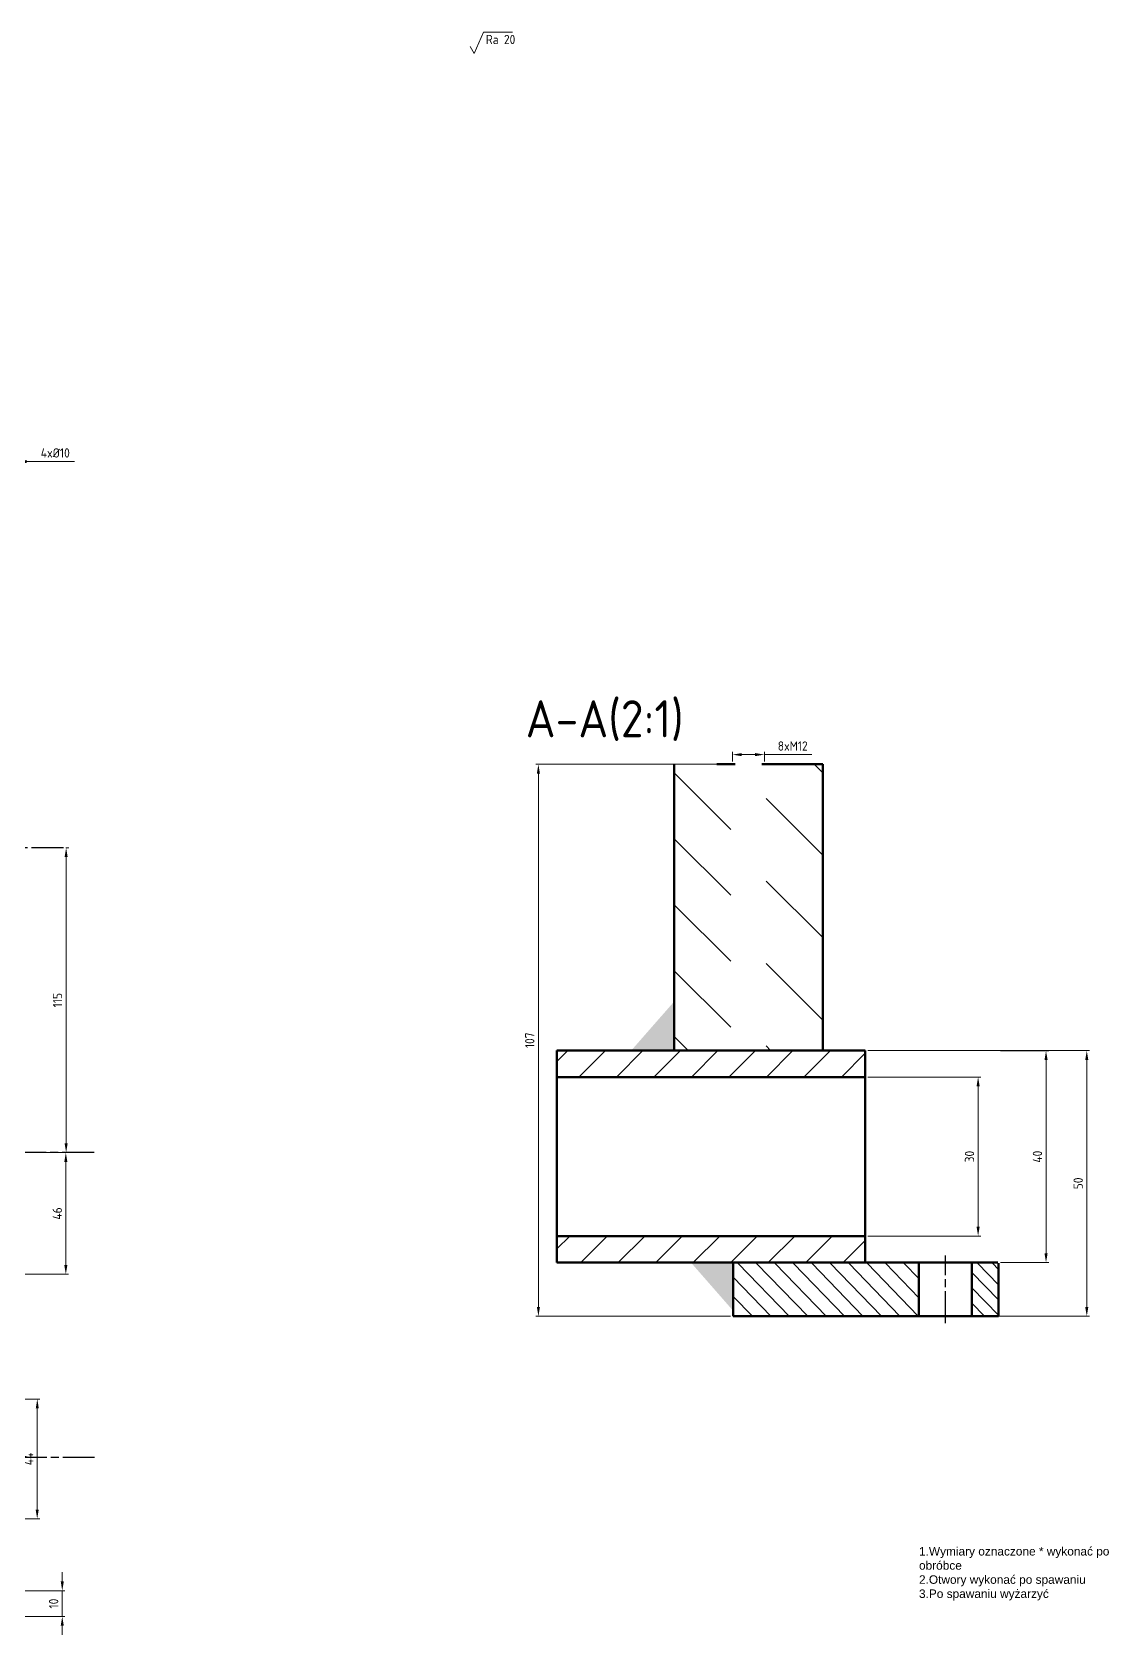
# Model space of a CAD drawing. Header units: millimetres. Extents: x 98 to 4367, y -12 to 2058.
# Drawn here: x 3961 to 4367, y 1453 to 2058 of the extents above; entities that cross this region are included whole.
import ezdxf

# ---------------------------------------------------------------- set-up
doc = ezdxf.new("R2010")
doc.units = ezdxf.units.MM
doc.linetypes.add('AM_ISO08W050', pattern=[18, 12, -1.5, 3, -1.5])
doc.layers.get('0').update_dxf_attribs({"lineweight": 50})
doc.layers.get('Defpoints').update_dxf_attribs({"lineweight": 30})
for name, color, linetype, lineweight in [('AM_4', 7, 'Continuous', 30), ('AM_5', 7, 'Continuous', 15), ('AM_8', 7, 'Continuous', 30), ('M2STAR', 7, 'AM_ISO08W050', 30)]:
    doc.layers.add(name, color=color, linetype=linetype, lineweight=lineweight)
doc.styles.add('SEACAD_arial_ttfB', font='arial.ttf')
doc.styles.get("Standard").update_dxf_attribs({"font": 'geniso.shx'})
doc.dimstyles.new('AM_ISO$0', dxfattribs={"dimtxt": 3.5, "dimasz": 3.5, "dimexe": 1, "dimexo": 1, "dimgap": 1.5, "dimtad": 1, "dimdsep": 46, "dimtxsty": 'Standard', "dimcen": 0, "dimclrd": 256, "dimclre": 256, "dimclrt": 7, "dimadec": 0, "dimazin": 2, "dimtp": 0.1, "dimtm": 0.1, "dimtfac": 0.71, "dimtdec": 3, "dimtmove": 0, "dimatfit": 3, "dimfxl": 1, "dimlwd": -1, "dimlwe": -1, "dimarcsym": 1})
pattern_1 = [(45, (-4325.56, -1724.004), (-7.071068, 7.071068), [])]

# ---------------------------------------------------------------- blocks, each defined once
blk = doc.blocks.new('*D360')
at = {"layer": 'AM_5', "linetype": 'ByBlock', "transparency": 16777216}
for p, q in [((3973.72, 1749.9), (3974.77, 1749.9)), ((3973.77, 1746.4), (3973.77, 1638.4)), ((3973.72, 1634.9), (3974.77, 1634.9))]:
    blk.add_line(p, q, dxfattribs=at)
at = {"layer": 'AM_5', "transparency": 16777216}
for points in [[(3973.19, 1746.4), (3974.35, 1746.4), (3973.77, 1749.9)], [(3973.19, 1638.4), (3974.35, 1638.4), (3973.77, 1634.9)]]:
    blk.add_solid(points, dxfattribs=at)
at = {"layer": 'Defpoints', "color": 0, "transparency": 16777216}
for p in [(3972.72, 1749.9), (3972.72, 1634.9), (3973.77, 1634.9)]:
    blk.add_point(p, dxfattribs=at)
at = {"layer": 'AM_5', "color": 7, "transparency": 16777216, "insert": (3970.52, 1692.4), "char_height": 3.5, "attachment_point": 5, "rotation": 90}
blk.add_mtext('115', dxfattribs=at)
blk = doc.blocks.new('*D361')
at = {"layer": 'AM_5', "linetype": 'ByBlock', "transparency": 16777216}
for p, q in [((3914.31, 1634.9), (3974.66, 1634.9)), ((3973.66, 1592.46), (3973.66, 1631.4)), ((3914.31, 1588.96), (3974.66, 1588.96))]:
    blk.add_line(p, q, dxfattribs=at)
at = {"layer": 'AM_5', "transparency": 16777216}
for points in [[(3973.08, 1631.4), (3974.24, 1631.4), (3973.66, 1634.9)], [(3973.08, 1592.46), (3974.24, 1592.46), (3973.66, 1588.96)]]:
    blk.add_solid(points, dxfattribs=at)
at = {"layer": 'Defpoints', "color": 0, "transparency": 16777216}
for p in [(3913.31, 1634.9), (3973.66, 1634.9), (3913.31, 1588.96)]:
    blk.add_point(p, dxfattribs=at)
at = {"layer": 'AM_5', "color": 7, "transparency": 16777216, "insert": (3970.41, 1611.93), "char_height": 3.5, "attachment_point": 5, "rotation": 90}
blk.add_mtext('46', dxfattribs=at)
blk = doc.blocks.new('*D363')
at = {"layer": 'AM_5', "linetype": 'ByBlock', "transparency": 16777216}
for p, q in [((3914.31, 1541.9), (3963.89, 1541.87)), ((3962.86, 1500.22), (3962.89, 1538.37)), ((3914.28, 1496.76), (3963.86, 1496.72))]:
    blk.add_line(p, q, dxfattribs=at)
at = {"layer": 'AM_5', "transparency": 16777216}
for points in [[(3962.31, 1538.37), (3963.47, 1538.37), (3962.89, 1541.87)], [(3962.28, 1500.22), (3963.45, 1500.22), (3962.86, 1496.72)]]:
    blk.add_solid(points, dxfattribs=at)
at = {"layer": 'Defpoints', "color": 0, "transparency": 16777216}
for p in [(3913.31, 1541.9), (3962.89, 1541.87), (3913.28, 1496.76)]:
    blk.add_point(p, dxfattribs=at)
at = {"layer": 'AM_5', "color": 7, "transparency": 16777216, "insert": (3959.63, 1519.3), "char_height": 3.5, "attachment_point": 5, "rotation": 89.95972}
blk.add_mtext('44', dxfattribs=at)
blk = doc.blocks.new('*D364')
at = {"layer": 'AM_5', "linetype": 'ByBlock', "transparency": 16777216}
for p, q in [((3972.31, 1473.08), (3972.31, 1476.58)), ((3951.48, 1469.58), (3973.31, 1469.58)), ((3972.31, 1469.58), (3972.31, 1459.9)), ((3951.48, 1459.9), (3973.31, 1459.9)), ((3972.31, 1456.4), (3972.31, 1452.9))]:
    blk.add_line(p, q, dxfattribs=at)
at = {"layer": 'AM_5', "transparency": 16777216}
for points in [[(3971.73, 1473.08), (3972.89, 1473.08), (3972.31, 1469.58)], [(3971.73, 1456.4), (3972.89, 1456.4), (3972.31, 1459.9)]]:
    blk.add_solid(points, dxfattribs=at)
at = {"layer": 'Defpoints', "color": 0, "transparency": 16777216}
for p in [(3950.48, 1469.58), (3950.48, 1459.9), (3972.31, 1459.9)]:
    blk.add_point(p, dxfattribs=at)
at = {"layer": 'AM_5', "color": 7, "transparency": 16777216, "insert": (3969.06, 1464.74), "char_height": 3.5, "attachment_point": 5, "rotation": 90}
blk.add_mtext('10', dxfattribs=at)
blk = doc.blocks.new('*D365')
at = {"layer": 'AM_5', "linetype": 'ByBlock', "transparency": 16777216}
for p, q in [((3941.91, 1895.61), (3938.41, 1895.61)), ((3945.41, 1892.48), (3945.41, 1896.61)), ((3945.41, 1895.61), (3955.41, 1895.61)), ((3955.41, 1892.48), (3955.41, 1896.61)), ((3958.91, 1895.61), (3976.96, 1895.61))]:
    blk.add_line(p, q, dxfattribs=at)
at = {"layer": 'AM_5', "transparency": 16777216}
for points in [[(3941.91, 1896.19), (3941.91, 1895.02), (3945.41, 1895.61)], [(3958.91, 1896.19), (3958.91, 1895.02), (3955.41, 1895.61)]]:
    blk.add_solid(points, dxfattribs=at)
at = {"layer": 'Defpoints', "color": 0, "transparency": 16777216}
for p in [(3955.41, 1895.61), (3945.41, 1891.48), (3955.41, 1891.48)]:
    blk.add_point(p, dxfattribs=at)
at = {"layer": 'AM_5', "color": 7, "transparency": 16777216, "insert": (3969.68, 1898.86), "char_height": 3.5, "attachment_point": 5}
blk.add_mtext('4x%%C10', dxfattribs=at)
blk = doc.blocks.new('*D373')
at = {"layer": 'AM_5', "linetype": 'ByBlock', "transparency": 16777216}
for p, q in [((4225.07, 1782.41), (4225.07, 1786.03)), ((4228.57, 1785.03), (4233.57, 1785.03)), ((4237.07, 1782.41), (4237.07, 1786.03)), ((4237.07, 1785.03), (4254.98, 1785.03))]:
    blk.add_line(p, q, dxfattribs=at)
at = {"layer": 'AM_5', "transparency": 16777216}
for points in [[(4228.57, 1785.62), (4228.57, 1784.45), (4225.07, 1785.03)], [(4233.57, 1785.62), (4233.57, 1784.45), (4237.07, 1785.03)]]:
    blk.add_solid(points, dxfattribs=at)
at = {"layer": 'Defpoints', "color": 0, "transparency": 16777216}
for p in [(4237.07, 1785.03), (4225.07, 1781.41), (4237.07, 1781.41)]:
    blk.add_point(p, dxfattribs=at)
at = {"layer": 'AM_5', "color": 7, "transparency": 16777216, "insert": (4247.77, 1788.28), "char_height": 3.5, "attachment_point": 5}
blk.add_mtext('8xM12', dxfattribs=at)
blk = doc.blocks.new('*D374')
at = {"layer": 'AM_5', "linetype": 'ByBlock', "transparency": 16777216}
for p, q in [((4224.34, 1781.38), (4150.86, 1781.38)), ((4151.86, 1576.66), (4151.86, 1777.88)), ((4224.34, 1573.16), (4150.86, 1573.16))]:
    blk.add_line(p, q, dxfattribs=at)
at = {"layer": 'AM_5', "transparency": 16777216}
for points in [[(4151.28, 1777.88), (4152.44, 1777.88), (4151.86, 1781.38)], [(4151.28, 1576.66), (4152.44, 1576.66), (4151.86, 1573.16)]]:
    blk.add_solid(points, dxfattribs=at)
at = {"layer": 'Defpoints', "color": 0, "transparency": 16777216}
for p in [(4151.86, 1781.38), (4225.34, 1781.38), (4225.34, 1573.16)]:
    blk.add_point(p, dxfattribs=at)
at = {"layer": 'AM_5', "color": 7, "transparency": 16777216, "insert": (4148.61, 1677.27), "char_height": 3.5, "attachment_point": 5, "rotation": 90}
blk.add_mtext('107', dxfattribs=at)
blk = doc.blocks.new('*D375')
at = {"layer": 'AM_5', "linetype": 'ByBlock', "transparency": 16777216}
for p, q in [((4276.14, 1663.38), (4318.68, 1663.38)), ((4317.68, 1659.88), (4317.68, 1606.88)), ((4276.14, 1603.38), (4318.68, 1603.38))]:
    blk.add_line(p, q, dxfattribs=at)
at = {"layer": 'AM_5', "transparency": 16777216}
for points in [[(4317.09, 1659.88), (4318.26, 1659.88), (4317.68, 1663.38)], [(4317.09, 1606.88), (4318.26, 1606.88), (4317.68, 1603.38)]]:
    blk.add_solid(points, dxfattribs=at)
at = {"layer": 'Defpoints', "color": 0, "transparency": 16777216}
for p in [(4275.14, 1663.38), (4275.14, 1603.38), (4317.68, 1603.38)]:
    blk.add_point(p, dxfattribs=at)
at = {"layer": 'AM_5', "color": 7, "transparency": 16777216, "insert": (4314.43, 1633.38), "char_height": 3.5, "attachment_point": 5, "rotation": 90}
blk.add_mtext('30', dxfattribs=at)
blk = doc.blocks.new('*D449')
at = {"layer": 'AM_5', "linetype": 'ByBlock', "transparency": 16777216}
for p, q in [((4276.14, 1673.38), (4359.66, 1673.38)), ((4358.66, 1669.88), (4358.66, 1576.66)), ((4276.14, 1573.16), (4359.66, 1573.16))]:
    blk.add_line(p, q, dxfattribs=at)
at = {"layer": 'AM_5', "transparency": 16777216}
for points in [[(4358.07, 1669.88), (4359.24, 1669.88), (4358.66, 1673.38)], [(4358.07, 1576.66), (4359.24, 1576.66), (4358.66, 1573.16)]]:
    blk.add_solid(points, dxfattribs=at)
at = {"layer": 'Defpoints', "color": 0, "transparency": 16777216}
for p in [(4275.14, 1673.38), (4275.14, 1573.16), (4358.66, 1573.16)]:
    blk.add_point(p, dxfattribs=at)
at = {"layer": 'AM_5', "color": 7, "transparency": 16777216, "insert": (4355.41, 1623.27), "char_height": 3.5, "attachment_point": 5, "rotation": 90}
blk.add_mtext('50', dxfattribs=at)
blk = doc.blocks.new('*D450')
at = {"layer": 'AM_5', "linetype": 'ByBlock', "transparency": 16777216}
for p, q in [((4326.14, 1673.32), (4344.29, 1673.32)), ((4343.29, 1596.88), (4343.29, 1669.82)), ((4326.14, 1593.38), (4344.29, 1593.38))]:
    blk.add_line(p, q, dxfattribs=at)
at = {"layer": 'AM_5', "transparency": 16777216}
for points in [[(4342.71, 1669.82), (4343.88, 1669.82), (4343.29, 1673.32)], [(4342.71, 1596.88), (4343.88, 1596.88), (4343.29, 1593.38)]]:
    blk.add_solid(points, dxfattribs=at)
at = {"layer": 'Defpoints', "color": 0, "transparency": 16777216}
for p in [(4325.14, 1673.32), (4343.29, 1673.32), (4325.14, 1593.38)]:
    blk.add_point(p, dxfattribs=at)
at = {"layer": 'AM_5', "color": 7, "transparency": 16777216, "insert": (4340.04, 1633.35), "char_height": 3.5, "attachment_point": 5, "rotation": 90}
blk.add_mtext('40', dxfattribs=at)

msp = doc.modelspace()

# ---------------------------------------------------------------- hatches: boundary and pattern name
for points in [[(4202.8, 1691.591), (4187.019, 1673.562), (4202.8, 1673.579)], [(4225.459, 1575.032), (4209.678, 1593.061), (4225.459, 1593.044)]]:
    msp.add_hatch(color=256).paths.add_polyline_path(points)
at = {"layer": 'AM_8'}
h = msp.add_hatch(dxfattribs=at)
h.set_pattern_fill('_U', color=256, scale=17.6, angle=135, style=0, pattern_type=0)
h.set_pattern_definition([(135, (-4341.628, -1723.968), (-12.44508, -12.44508), [])])
h.paths.add_polyline_path([(4203.07, 1781.414), (4203.07, 1673.414), (4224.423, 1673.414), (4224.423, 1781.414)])
h = msp.add_hatch(dxfattribs=at)
h.set_pattern_fill('_U', color=256, scale=22, angle=135, style=0, pattern_type=0)
h.set_pattern_definition([(135, (-4341.628, -1723.968), (-15.55635, -15.55635), [])])
h.paths.add_polyline_path([(4237.716, 1781.414), (4237.716, 1673.414), (4259.07, 1673.414), (4259.07, 1781.414)])
h = msp.add_hatch(dxfattribs=at)
h.set_pattern_fill('_U', color=256, scale=10, angle=45, style=0, pattern_type=0)
h.set_pattern_definition(pattern_1)
h.paths.add_polyline_path([(4275.137, 1673.377), (4158.859, 1673.377), (4158.859, 1663.377), (4275.137, 1663.377)])
h = msp.add_hatch(dxfattribs=at)
h.set_pattern_fill('_U', color=256, scale=10, angle=45, style=0, pattern_type=0)
h.set_pattern_definition(pattern_1)
h.paths.add_polyline_path([(4225.336, 1593.377), (4275.137, 1593.377), (4275.137, 1603.377), (4158.859, 1603.377), (4158.859, 1593.377), (4188.119, 1593.377)])
h = msp.add_hatch(dxfattribs=at)
h.set_pattern_fill('_U', color=256, scale=5, angle=134, style=0, pattern_type=0)
h.set_pattern_definition([(134, (-2705.921, -2506.374), (-3.596699, -3.473292), [])])
h.paths.add_polyline_path([(4295.336, 1593.138), (4225.336, 1593.09), (4225.336, 1573.158), (4295.336, 1573.158)])
h = msp.add_hatch(dxfattribs=at)
h.set_pattern_fill('_U', color=256, scale=4, angle=134, style=0, pattern_type=0)
h.set_pattern_definition([(134, (-2705.921, -2506.3742), (-2.8773592, -2.7786335), [])])
h.paths.add_polyline_path([(4315.336, 1593.151), (4315.336, 1573.158), (4325.336, 1573.158), (4325.336, 1593.158)])

# ---------------------------------------------------------------- linework, layer by layer
for p, q in [((4203.07, 1781.414), (4203.07, 1673.414)), ((4226.017, 1781.383), (4219.137, 1781.377)), ((4259.07, 1781.414), (4236.122, 1781.393)), ((4259.07, 1673.414), (4259.07, 1781.414)), ((4158.859, 1673.377), (4275.137, 1673.377)), ((4158.859, 1673.377), (4158.859, 1593.377)), ((4275.137, 1673.377), (4275.137, 1593.377)), ((4158.859, 1663.377), (4275.137, 1663.377)), ((4275.137, 1603.377), (4158.859, 1603.377)), ((4275.137, 1593.377), (4158.859, 1593.377)), ((4225.336, 1573.158), (4225.336, 1593.377)), ((4275.137, 1593.377), (4325.137, 1593.377)), ((4295.336, 1573.158), (4295.336, 1593.158)), ((4315.336, 1573.158), (4315.336, 1593.158)), ((4325.336, 1593.158), (4325.336, 1573.158)), ((4325.336, 1593.158), (4325.336, 1573.158)), ((4325.336, 1573.158), (4225.336, 1573.158))]:
    msp.add_line(p, q)
at = {"layer": 'AM_4'}
msp.add_line((4275.137, 1673.377), (4259.137, 1673.377), dxfattribs=at)
at = {"layer": 'AM_5'}
for p, q in [((4127.663, 2049.595), (4131.199, 2057.648)), ((4131.199, 2057.648), (4142.071, 2057.648)), ((4126.147, 2052.22), (4127.663, 2049.595))]:
    msp.add_line(p, q, dxfattribs=at)
at = {"layer": 'M2STAR'}
for p, q in [((3972.718, 1749.905), (3152.171, 1749.905)), ((3984.304, 1634.905), (3150.982, 1634.905)), ((4305.336, 1570.594), (4305.336, 1596.101)), ((3984.474, 1519.905), (3150.322, 1519.905))]:
    msp.add_line(p, q, dxfattribs=at)

# ---------------------------------------------------------------- texts
at = {"insert": (4147.05, 1805.555), "char_height": 14, "attachment_point": 1}
msp.add_mtext_dynamic_manual_height_columns('A-A(2:1)', width=31.10305, gutter_width=50, heights=[0], dxfattribs=at)
at = {"insert": (4295.39, 1486.07), "char_height": 3.2004, "width": 78.87311, "attachment_point": 1, "style": 'SEACAD_arial_ttfB'}
msp.add_mtext('1.Wymiary oznaczone * wykonać po obróbce\\P2.Otwory wykonać po spawaniu\\P3.Po spawaniu wyżarzyć', dxfattribs=at)
at = {"layer": 'AM_5', "insert": (4132.038, 2053.095), "char_height": 3.5, "attachment_point": 7}
msp.add_mtext('Ra 20', dxfattribs=at)

# ---------------------------------------------------------------- dimensions: what is measured, and where the dimension line sits
at = {"layer": 'AM_5'}
for p1, p2, distance, text, picture, middle in [((3945.408, 1891.477), (3955.408, 1891.477), 4.129, '4x%%C10', '*D365', (3969.685, 1898.855)), ((4225.336, 1573.158), (4225.336, 1781.377), 73.474, '107', '*D374', (4148.611, 1677.268)), ((4275.137, 1673.377), (4275.137, 1573.158), 83.521, '50', '*D449', (4355.408, 1623.268)), ((3913.277, 1496.759), (3913.309, 1541.905), -49.583, '44', '*D363', (3959.626, 1519.3)), ((3950.478, 1469.575), (3950.478, 1459.905), 21.831, '10', '*D364', (3969.059, 1464.74))]:
    dim = msp.add_aligned_dim(p1=p1, p2=p2, distance=distance, text=text, dimstyle='AM_ISO$0', override={"dimpost": ''}, dxfattribs=at)
    dim.commit()
    dim.dimension.update_dxf_attribs({"geometry": picture, "text_midpoint": middle})
for p1, p2, distance, text, picture, middle in [((4225.07, 1781.414), (4237.07, 1781.414), 3.618, '8xM12', '*D373', (4247.775, 1788.282)), ((4325.137, 1593.377), (4325.137, 1673.319), -18.156, '40', '*D450', (4340.043, 1633.348)), ((4275.137, 1663.377), (4275.137, 1603.377), 42.541, '30', '*D375', (4314.427, 1633.377)), ((3913.307, 1588.96), (3913.307, 1634.905), -60.353, '46', '*D361', (3970.409, 1611.932))]:
    dim = msp.add_aligned_dim(p1=p1, p2=p2, distance=distance, text=text, dimstyle='AM_ISO$0', dxfattribs=at)
    dim.commit()
    dim.dimension.update_dxf_attribs({"geometry": picture, "text_midpoint": middle})
dim = msp.add_aligned_dim(p1=(3972.718, 1749.905), p2=(3972.718, 1634.905), distance=1.051, dimstyle='AM_ISO$0', override={"dimpost": ''}, dxfattribs=at)
dim.commit()
dim.dimension.update_dxf_attribs({"geometry": '*D360', "text_midpoint": (3970.519, 1692.405)})

doc.saveas('drawing.dxf')
